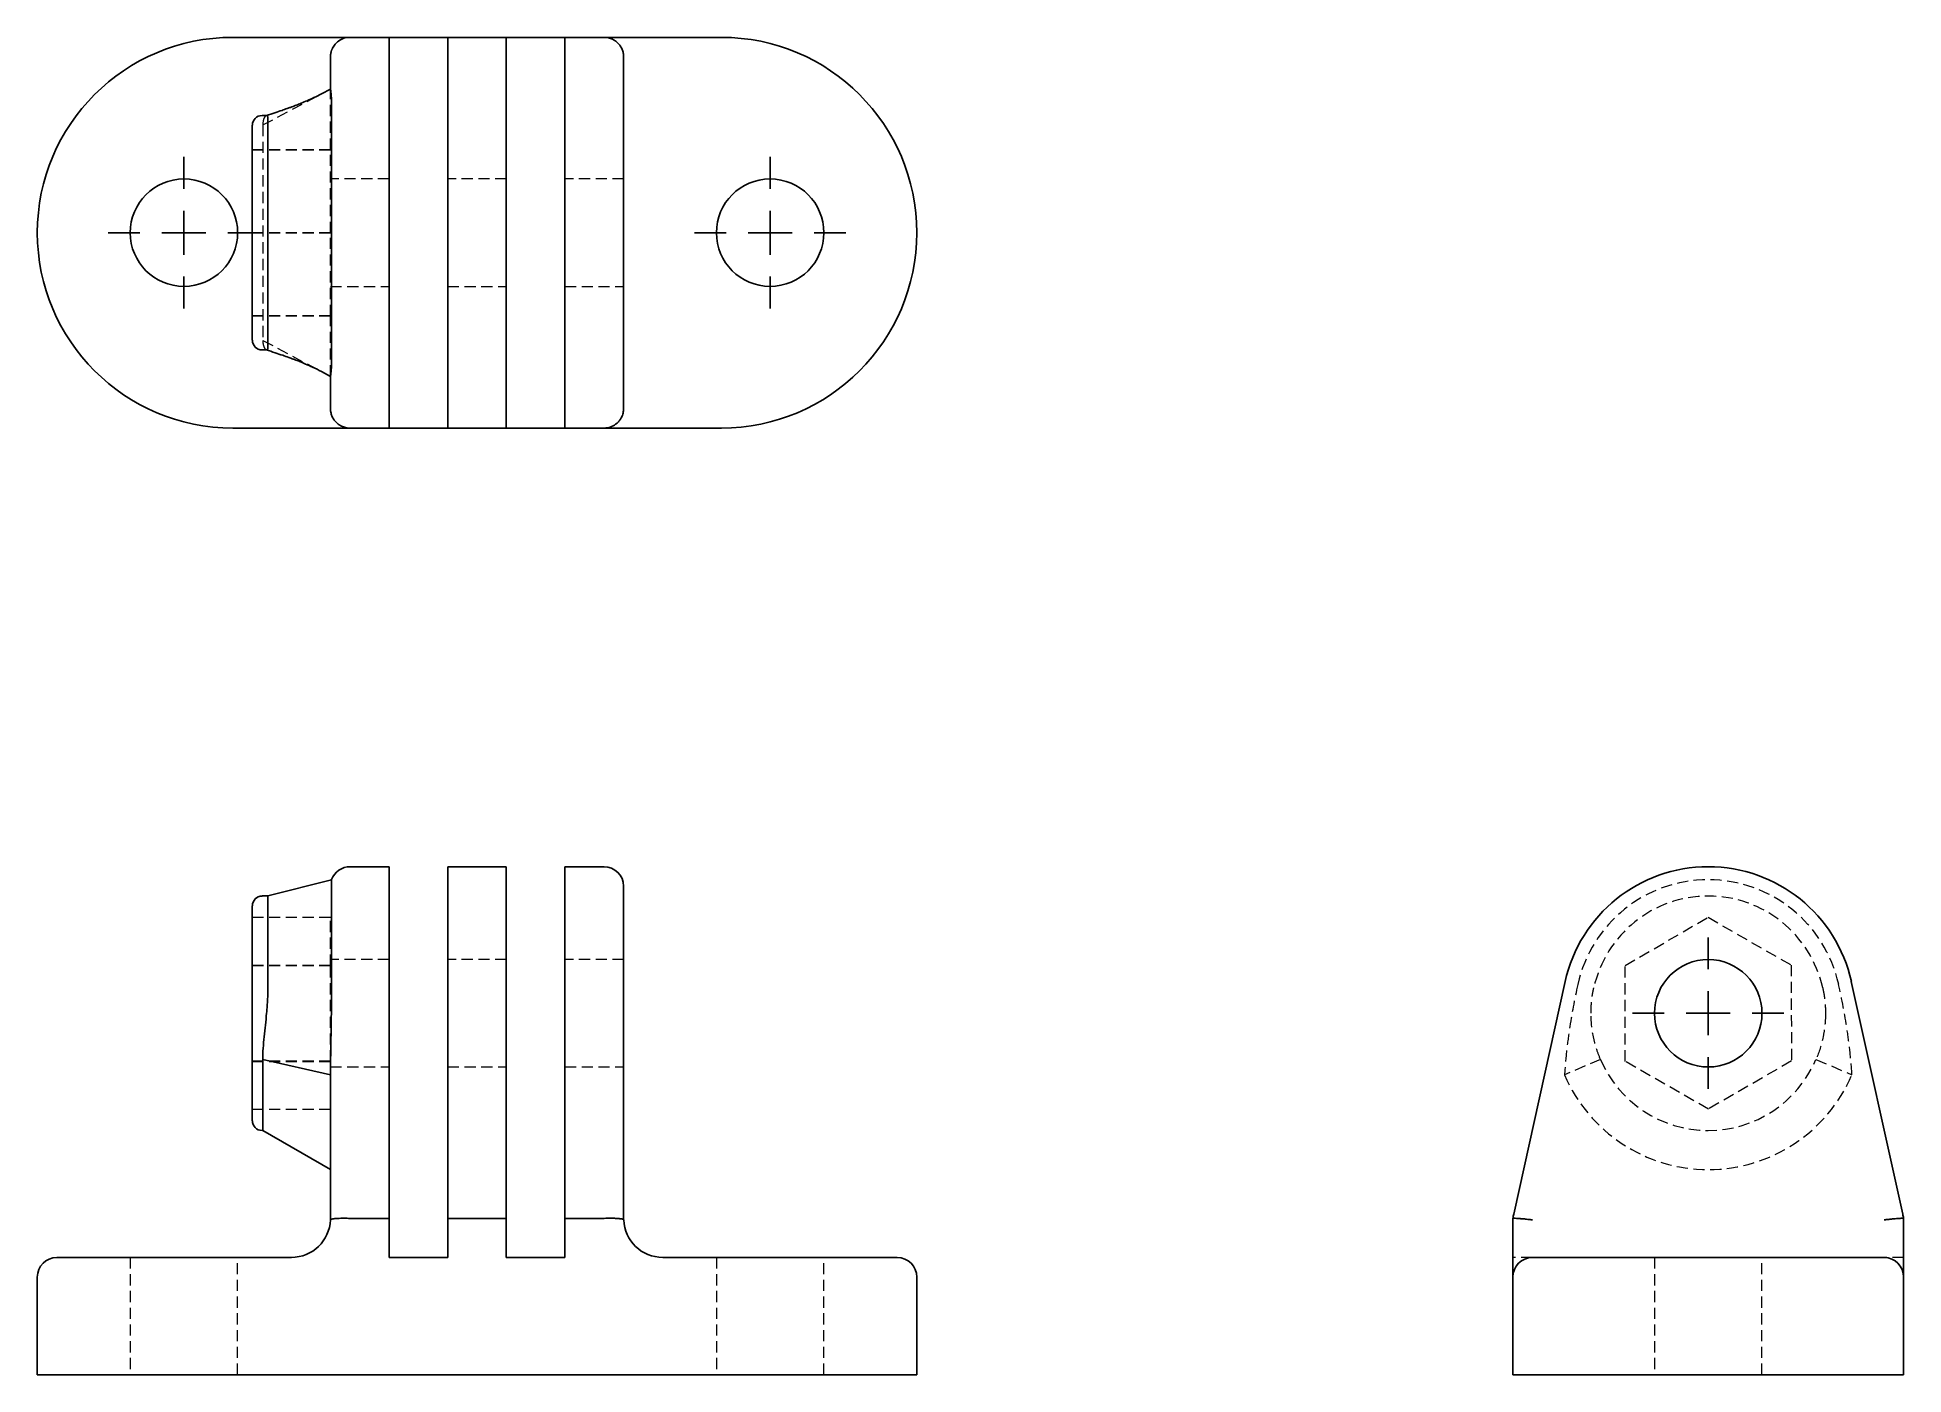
# Model space of a CAD drawing. Header units: millimetres. Extents: x 33 to 245, y 28 to 180.
import ezdxf

# ---------------------------------------------------------------- set-up
doc = ezdxf.new("R2010")
doc.units = ezdxf.units.MM
doc.linetypes.add('HIDDEN', pattern=[1.905, 1.27, -0.635])
doc.layers.add('10', color=7, linetype='Continuous')

# ---------------------------------------------------------------- blocks, each defined once
blk = doc.blocks.new('SW_CENTERMARKSYMBOL_0')
at = {"layer": '10', "color": 0}
for p, q in [((0, 5), (0, 8.61)), ((0, 0), (0, 2.5)), ((-5, 0), (-8.61, 0)), ((0, 0), (-2.5, 0)), ((0, 0), (0, -2.5)), ((0, 0), (2.5, 0)), ((5, 0), (8.61, 0)), ((0, -5), (0, -8.61))]:
    blk.add_line(p, q, dxfattribs=at)
blk = doc.blocks.new('SW_CENTERMARKSYMBOL_1')
at = {"layer": '10', "color": 0}
for p, q in [((0, 5), (0, 8.61)), ((0, 0), (0, 2.5)), ((-5, 0), (-8.61, 0)), ((0, 0), (-2.5, 0)), ((0, 0), (0, -2.5)), ((0, 0), (2.5, 0)), ((5, 0), (8.61, 0)), ((0, -5), (0, -8.61))]:
    blk.add_line(p, q, dxfattribs=at)
blk = doc.blocks.new('SW_CENTERMARKSYMBOL_2')
at = {"layer": '10', "color": 0}
for p, q in [((0, 5), (0, 8.61)), ((0, 0), (0, 2.5)), ((-5, 0), (-8.61, 0)), ((0, 0), (-2.5, 0)), ((0, 0), (0, -2.5)), ((0, 0), (2.5, 0)), ((5, 0), (8.61, 0)), ((0, -5), (0, -8.61))]:
    blk.add_line(p, q, dxfattribs=at)

msp = doc.modelspace()

# ---------------------------------------------------------------- linework, layer by layer
at = {"color": 7, "linetype": 'Continuous', "lineweight": 25}
for p, q in [((55.22, 180.22), (61.89, 180.22)), ((61.89, 180.22), (68.56, 180.22)), ((73, 180.22), (68.56, 180.22)), ((73, 180.22), (73, 174.27)), ((79.67, 180.22), (73, 180.22)), ((86.33, 180.22), (79.67, 180.22)), ((79.67, 174.27), (79.67, 180.22)), ((86.33, 180.22), (86.33, 174.27)), ((93, 180.22), (86.33, 180.22)), ((97.44, 180.22), (93, 180.22)), ((93, 174.27), (93, 180.22)), ((97.44, 180.22), (104.11, 180.22)), ((104.11, 180.22), (110.78, 180.22)), ((66.33, 174.34), (66.33, 177.95)), ((99.67, 177.95), (99.67, 172.1)), ((65.3, 173.79), (66.33, 174.34)), ((73, 174.27), (73, 141.73)), ((79.67, 141.73), (79.67, 174.27)), ((86.33, 174.27), (86.33, 141.73)), ((93, 141.73), (93, 174.27)), ((66.46, 172.83), (66.46, 143.17)), ((99.67, 172.1), (99.67, 143.9)), ((57.44, 145.78), (57.44, 170.22)), ((59.07, 171.33), (58.56, 171.33)), ((59.21, 144.98), (59.21, 171.02)), ((58.56, 144.67), (59.07, 144.67)), ((65.3, 142.21), (66.33, 141.66)), ((99.67, 143.9), (99.67, 138.05)), ((66.33, 138.05), (66.33, 141.66)), ((73, 141.73), (73, 135.78)), ((79.67, 135.78), (79.67, 141.73)), ((86.33, 141.73), (86.33, 135.78)), ((93, 135.78), (93, 141.73)), ((61.89, 135.78), (55.22, 135.78)), ((68.56, 135.78), (61.89, 135.78)), ((73, 135.78), (68.56, 135.78)), ((73, 135.78), (79.67, 135.78)), ((86.33, 135.78), (79.67, 135.78)), ((86.33, 135.78), (93, 135.78)), ((97.44, 135.78), (93, 135.78)), ((104.11, 135.78), (97.44, 135.78)), ((110.78, 135.78), (104.11, 135.78)), ((73, 85.89), (68.56, 85.89)), ((73, 85.89), (73, 72.82)), ((86.33, 85.89), (79.67, 85.89)), ((79.67, 72.82), (79.67, 85.89)), ((86.33, 85.89), (86.33, 72.82)), ((97.44, 85.89), (93, 85.89)), ((93, 72.82), (93, 85.89)), ((66.46, 84.41), (59.21, 82.56)), ((66.46, 84.41), (66.46, 72.5)), ((99.67, 83.67), (99.67, 72.34)), ((57.44, 69.22), (57.44, 81.44)), ((59.21, 82.56), (58.56, 82.56)), ((59.21, 72.1), (59.21, 82.56)), ((73, 72.82), (73, 45.89)), ((79.67, 45.89), (79.67, 72.82)), ((86.33, 72.82), (86.33, 45.89)), ((93, 45.89), (93, 72.82)), ((99.67, 72.34), (99.67, 45.89)), ((200.88, 46.37), (206.73, 72.82)), ((239.27, 72.82), (245.12, 46.37)), ((57.44, 57), (57.44, 69.22)), ((58.64, 63.97), (66.33, 62.22)), ((58.64, 55.89), (58.64, 63.97)), ((66.33, 45.89), (66.33, 62.22)), ((58.56, 55.89), (58.64, 55.89)), ((58.64, 55.89), (66.33, 51.44)), ((73, 45.89), (68.56, 45.89)), ((73, 45.89), (73, 41.44)), ((79.67, 45.89), (79.67, 41.44)), ((86.33, 45.89), (79.67, 45.89)), ((86.33, 45.89), (86.33, 41.44)), ((93, 45.89), (93, 41.44)), ((97.44, 45.89), (93, 45.89)), ((200.78, 39.22), (200.78, 45.89)), ((245.22, 45.89), (245.22, 39.22)), ((35.22, 41.44), (55.22, 41.44)), ((55.22, 41.44), (61.89, 41.44)), ((73, 41.44), (79.67, 41.44)), ((86.33, 41.44), (93, 41.44)), ((104.11, 41.44), (110.78, 41.44)), ((110.78, 41.44), (130.78, 41.44)), ((203, 41.44), (243, 41.44)), ((33, 39.22), (33, 28.11)), ((133, 28.11), (133, 39.22)), ((200.78, 28.11), (200.78, 39.22)), ((245.22, 39.22), (245.22, 28.11)), ((55.22, 28.11), (33, 28.11)), ((55.22, 28.11), (110.78, 28.11)), ((133, 28.11), (110.78, 28.11)), ((245.22, 28.11), (200.78, 28.11))]:
    msp.add_line(p, q, dxfattribs=at)
at = {"color": 7, "linetype": 'HIDDEN', "lineweight": 18}
for p, q in [((66.33, 167.46), (66.33, 174.34)), ((58.64, 170.25), (65.3, 173.79)), ((58.64, 170.25), (58.64, 145.75)), ((59.05, 171.33), (58.99, 171.31)), ((59.07, 171.33), (59.03, 171.32)), ((57.44, 167.46), (66.33, 167.46)), ((57.44, 167.43), (66.33, 167.43)), ((66.33, 167.43), (66.33, 167.46)), ((66.33, 157.98), (66.33, 167.43)), ((73, 164.11), (66.33, 164.11)), ((86.33, 164.11), (79.67, 164.11)), ((99.67, 164.11), (93, 164.11)), ((57.44, 158.02), (66.33, 158.02)), ((57.44, 157.98), (66.33, 157.98)), ((66.33, 148.54), (66.33, 157.98)), ((66.33, 151.89), (73, 151.89)), ((79.67, 151.89), (86.33, 151.89)), ((93, 151.89), (99.67, 151.89)), ((57.44, 148.57), (66.33, 148.57)), ((66.33, 141.66), (66.33, 148.57)), ((57.44, 148.54), (66.33, 148.54)), ((58.64, 145.75), (65.3, 142.21)), ((58.99, 144.69), (59.05, 144.67)), ((59.03, 144.69), (59.07, 144.67)), ((57.44, 80.13), (66.33, 80.13)), ((66.33, 74.65), (66.33, 80.13)), ((213.54, 74.65), (222.98, 80.13)), ((222.98, 80.13), (232.43, 74.7)), ((57.44, 74.7), (66.33, 74.7)), ((57.44, 74.65), (66.33, 74.65)), ((73, 75.33), (66.33, 75.33)), ((66.33, 63.75), (66.33, 74.65)), ((86.33, 75.33), (79.67, 75.33)), ((99.67, 75.33), (93, 75.33)), ((213.57, 63.75), (213.54, 74.65)), ((232.43, 74.7), (232.46, 63.79)), ((57.44, 63.79), (66.33, 63.79)), ((57.44, 63.75), (66.33, 63.75)), ((66.33, 62.22), (66.33, 63.75)), ((210.75, 63.97), (206.66, 62.22)), ((223.02, 58.32), (213.57, 63.75)), ((232.46, 63.79), (223.02, 58.32)), ((235.25, 63.97), (239.34, 62.22)), ((66.33, 63.11), (73, 63.11)), ((79.67, 63.11), (86.33, 63.11)), ((93, 63.11), (99.67, 63.11)), ((57.44, 58.32), (66.33, 58.32)), ((98.83, 45.88), (98.72, 45.89)), ((43.56, 41.44), (43.56, 28.11)), ((55.78, 28.11), (55.78, 41.44)), ((110.22, 41.44), (110.22, 28.11)), ((122.44, 28.11), (122.44, 41.44)), ((203, 41.44), (200.78, 41.44)), ((216.89, 41.44), (216.89, 28.11)), ((229.11, 28.11), (229.11, 41.44)), ((245.22, 41.44), (243, 41.44))]:
    msp.add_line(p, q, dxfattribs=at)
at = {"color": 7, "linetype": 'Continuous', "lineweight": 25}
for centre in [(49.67, 158), (116.33, 158), (223, 69.22)]:
    msp.add_circle(centre, 6.11, dxfattribs=at)
for centre, radius, start, end in [((55.22, 158), 22.22, 90, 270), ((110.78, 158), 22.22, 270, 90), ((58.56, 170.22), 1.11, 90, 180), ((58.56, 145.78), 1.11, 180, 270), ((68.56, 83.67), 2.22, 90, 160.3658), ((97.44, 83.67), 2.22, 0, 90), ((223, 69.22), 16.67, 12.4554, 167.5446), ((58.56, 81.44), 1.11, 90, 180), ((58.56, 57), 1.11, 180, 270), ((61.89, 45.89), 4.44, 270, 357.9154), ((104.11, 45.89), 4.44, 182.0846, 270), ((35.22, 39.22), 2.22, 90, 180), ((130.78, 39.22), 2.22, 0, 90), ((203, 39.22), 2.22, 90, 180), ((243, 39.22), 2.22, 0, 90)]:
    msp.add_arc(centre, radius, start, end, dxfattribs=at)
at = {"color": 7, "linetype": 'HIDDEN', "lineweight": 18}
for radius, start, end in [(15.19, 12.4554, 167.5446), (13.33, 12.4554, 167.5446), (13.33, 203.2037, 336.7963), (17.78, 203.2037, 336.7963)]:
    msp.add_arc((223, 69.22), radius, start, end, dxfattribs=at)
at = {"color": 7, "linetype": 'Continuous', "lineweight": 25}
for points, knots in [([(66.33, 178), (66.33, 178.05), (66.33, 178.14), (66.35, 178.28), (66.37, 178.41), (66.4, 178.53), (66.43, 178.64), (66.46, 178.75), (66.5, 178.84), (66.53, 178.92), (66.6, 179.06), (66.7, 179.23), (66.86, 179.44), (67.04, 179.63), (67.17, 179.74), (67.24, 179.79)], [0, 0, 0, 0, 0.070562, 0.13738, 0.200456, 0.25979, 0.315382, 0.367231, 0.415338, 0.459702, 0.500322, 0.626537, 0.751879, 0.876362, 1, 1, 1, 1]), ([(67.24, 179.79), (67.43, 179.93), (67.63, 180.04), (68.08, 180.18), (68.3, 180.22), (68.54, 180.22)], [0, 0, 0, 0, 0.5, 0.5, 1, 1, 1, 1]), ([(99.67, 178), (99.67, 178.05), (99.67, 178.14), (99.65, 178.29), (99.62, 178.45), (99.58, 178.64), (99.48, 178.92), (99.31, 179.24), (99.03, 179.58), (98.7, 179.85), (98.36, 180.03), (98.05, 180.14), (97.76, 180.21), (97.56, 180.22), (97.46, 180.22)], [0, 0, 0, 0, 0.040962, 0.082871, 0.125672, 0.187506, 0.250789, 0.3797, 0.500317, 0.623439, 0.749935, 0.828412, 0.912237, 1, 1, 1, 1]), ([(66.33, 174.34), (66.33, 174.29), (66.35, 174.21), (66.37, 174.03), (66.39, 173.91), (66.44, 173.53), (66.46, 173.21), (66.46, 172.83)], [0, 0, 0, 0, 0.25, 0.25, 0.5, 0.5, 1, 1, 1, 1]), ([(65.3, 173.79), (65.02, 173.65), (64.51, 173.38), (63.76, 173.04), (63.06, 172.75), (62.51, 172.53), (62.09, 172.37), (61.77, 172.25), (61.35, 172.1), (60.76, 171.89), (59.97, 171.63), (59.38, 171.44), (59.05, 171.33)], [0, 0, 0, 0, 0.175538, 0.320775, 0.437457, 0.531252, 0.5836, 0.628129, 0.68147, 0.763482, 0.872915, 1, 1, 1, 1]), ([(59.21, 171.02), (59.21, 171.04), (59.21, 171.09), (59.2, 171.16), (59.19, 171.21), (59.17, 171.27), (59.13, 171.32), (59.09, 171.33), (59.07, 171.33)], [0, 0, 0, 0, 0.122591, 0.246419, 0.371503, 0.497862, 0.739919, 1, 1, 1, 1]), ([(59.05, 144.67), (59.38, 144.56), (60.02, 144.36), (60.86, 144.07), (61.54, 143.83), (62.05, 143.64), (62.47, 143.49), (62.93, 143.31), (63.56, 143.04), (64.37, 142.68), (64.97, 142.38), (65.3, 142.21)], [0, 0, 0, 0, 0.1314, 0.249945, 0.347052, 0.421428, 0.474607, 0.556255, 0.669753, 0.816945, 1, 1, 1, 1]), ([(59.07, 144.67), (59.08, 144.67), (59.1, 144.67), (59.12, 144.68), (59.14, 144.7), (59.16, 144.72), (59.18, 144.75), (59.2, 144.8), (59.21, 144.88), (59.21, 144.95), (59.21, 144.98)], [0, 0, 0, 0, 0.1057566, 0.2085717, 0.3084506, 0.4053992, 0.4994237, 0.6686273, 0.8354707, 1, 1, 1, 1]), ([(66.46, 143.17), (66.46, 142.79), (66.44, 142.47), (66.39, 142.09), (66.37, 141.97), (66.35, 141.79), (66.33, 141.71), (66.33, 141.66)], [0, 0, 0, 0, 0.5, 0.5, 0.75, 0.75, 1, 1, 1, 1]), ([(66.33, 138), (66.33, 137.95), (66.33, 137.86), (66.35, 137.71), (66.38, 137.55), (66.42, 137.36), (66.52, 137.08), (66.69, 136.76), (66.97, 136.42), (67.3, 136.15), (67.64, 135.97), (67.95, 135.86), (68.24, 135.79), (68.44, 135.78), (68.54, 135.78)], [0, 0, 0, 0, 0.040962, 0.082871, 0.125672, 0.187506, 0.250789, 0.3797, 0.500317, 0.623439, 0.749935, 0.828412, 0.912237, 1, 1, 1, 1]), ([(98.76, 136.21), (98.8, 136.24), (98.87, 136.3), (98.98, 136.39), (99.09, 136.5), (99.18, 136.61), (99.27, 136.74), (99.36, 136.86), (99.44, 137.02), (99.53, 137.23), (99.61, 137.48), (99.66, 137.74), (99.67, 137.91), (99.67, 138)], [0, 0, 0, 0, 0.068873, 0.138834, 0.20975, 0.281477, 0.35386, 0.426736, 0.499937, 0.615727, 0.749092, 0.876916, 1, 1, 1, 1]), ([(97.46, 135.78), (97.7, 135.78), (97.92, 135.82), (98.36, 135.96), (98.57, 136.07), (98.76, 136.21)], [0, 0, 0, 0, 0.5, 0.5, 1, 1, 1, 1]), ([(66.46, 72.5), (66.46, 70.81), (66.44, 69.1), (66.39, 66.53), (66.37, 65.67), (66.35, 63.95), (66.33, 63.08), (66.33, 62.22)], [0, 0, 0, 0, 0.5, 0.5, 0.75, 0.75, 1, 1, 1, 1]), ([(59.07, 69.22), (59.08, 69.32), (59.1, 69.53), (59.12, 69.82), (59.14, 70.11), (59.16, 70.39), (59.18, 70.74), (59.2, 71.15), (59.21, 71.63), (59.21, 71.94), (59.21, 72.1)], [0, 0, 0, 0, 0.1057566, 0.2085717, 0.3084506, 0.4053992, 0.4994237, 0.6686273, 0.8354707, 1, 1, 1, 1]), ([(58.64, 63.97), (58.64, 64.39), (58.65, 64.81), (58.71, 65.67), (58.75, 66.11), (58.89, 67.43), (58.99, 68.32), (59.07, 69.22)], [0, 0, 0, 0, 0.25, 0.25, 0.5, 0.5, 1, 1, 1, 1]), ([(66.33, 45.73), (66.33, 45.73), (66.33, 45.74), (66.35, 45.76), (66.38, 45.77), (66.42, 45.79), (66.52, 45.82), (66.69, 45.85), (66.97, 45.88), (67.3, 45.89), (67.64, 45.9), (67.95, 45.9), (68.24, 45.9), (68.44, 45.89), (68.54, 45.89)], [0, 0, 0, 0, 0.040962, 0.082871, 0.125672, 0.187506, 0.250789, 0.3797, 0.500317, 0.623439, 0.749935, 0.828412, 0.912237, 1, 1, 1, 1]), ([(97.46, 45.89), (97.7, 45.9), (97.92, 45.9), (98.36, 45.9), (98.57, 45.9), (98.76, 45.89)], [0, 0, 0, 0, 0.5, 0.5, 1, 1, 1, 1]), ([(98.76, 45.89), (98.8, 45.89), (98.87, 45.88), (98.98, 45.88), (99.09, 45.87), (99.18, 45.86), (99.27, 45.85), (99.36, 45.84), (99.44, 45.83), (99.53, 45.81), (99.61, 45.78), (99.66, 45.75), (99.67, 45.74), (99.67, 45.73)], [0, 0, 0, 0, 0.068873, 0.138834, 0.20975, 0.281477, 0.35386, 0.426736, 0.499937, 0.615727, 0.749092, 0.876916, 1, 1, 1, 1]), ([(200.78, 45.89), (200.78, 45.9), (200.82, 45.9), (200.96, 45.9), (201.07, 45.9), (201.21, 45.89)], [0, 0, 0, 0, 0.5, 0.5, 1, 1, 1, 1]), ([(201.21, 45.89), (201.24, 45.89), (201.3, 45.88), (201.39, 45.88), (201.5, 45.87), (201.61, 45.86), (201.74, 45.85), (201.86, 45.84), (202.02, 45.83), (202.23, 45.81), (202.48, 45.78), (202.74, 45.75), (202.91, 45.74), (203, 45.73)], [0, 0, 0, 0, 0.068873, 0.138834, 0.20975, 0.281477, 0.35386, 0.426736, 0.499937, 0.615727, 0.749092, 0.876916, 1, 1, 1, 1]), ([(243, 45.73), (243.05, 45.73), (243.14, 45.74), (243.29, 45.76), (243.45, 45.77), (243.64, 45.79), (243.92, 45.82), (244.24, 45.85), (244.58, 45.88), (244.85, 45.89), (245.03, 45.9), (245.14, 45.9), (245.21, 45.9), (245.22, 45.89), (245.22, 45.89)], [0, 0, 0, 0, 0.040962, 0.082871, 0.125672, 0.187506, 0.250789, 0.3797, 0.500317, 0.623439, 0.749935, 0.828412, 0.912237, 1, 1, 1, 1])]:
    msp.add_open_spline(points, degree=3, knots=knots, dxfattribs=at)
for points in [[(68.56, 180.22), (68.55, 180.22), (68.54, 180.22), (68.54, 180.22)], [(97.46, 180.22), (97.46, 180.22), (97.45, 180.22), (97.44, 180.22)], [(68.54, 135.78), (68.54, 135.78), (68.55, 135.78), (68.56, 135.78)], [(97.44, 135.78), (97.45, 135.78), (97.46, 135.78), (97.46, 135.78)], [(66.33, 45.73), (66.33, 45.78), (66.33, 45.83), (66.33, 45.89)], [(68.54, 45.89), (68.54, 45.89), (68.55, 45.89), (68.56, 45.89)], [(97.44, 45.89), (97.45, 45.89), (97.46, 45.89), (97.46, 45.89)], [(99.67, 45.89), (99.67, 45.83), (99.67, 45.78), (99.67, 45.73)], [(200.78, 45.89), (200.81, 46.05), (200.85, 46.21), (200.88, 46.37)], [(200.78, 45.89), (200.78, 45.89), (200.78, 45.89), (200.78, 45.89)], [(245.12, 46.37), (245.15, 46.21), (245.19, 46.05), (245.22, 45.89)], [(245.22, 45.89), (245.22, 45.89), (245.22, 45.89), (245.22, 45.89)]]:
    msp.add_open_spline(points, degree=3, dxfattribs=at)
at = {"color": 7, "linetype": 'HIDDEN', "lineweight": 18}
for points, knots in [([(58.97, 171.29), (58.89, 171.23), (58.81, 171.11), (58.68, 170.77), (58.64, 170.54), (58.64, 170.25)], [0, 0, 0, 0, 0.5, 0.5, 1, 1, 1, 1]), ([(58.64, 145.75), (58.64, 145.61), (58.66, 145.34), (58.76, 145), (58.87, 144.78), (58.94, 144.75), (58.95, 144.74)], [0, 0, 0, 0, 0.262534, 0.527457, 0.913266, 1, 1, 1, 1]), ([(208.17, 72.5), (207.79, 70.81), (207.47, 69.1), (207.09, 66.53), (206.97, 65.67), (206.79, 63.95), (206.71, 63.08), (206.66, 62.22)], [0, 0, 0, 0, 0.5, 0.5, 0.75, 0.75, 1, 1, 1, 1]), ([(239.34, 62.22), (239.29, 63.08), (239.21, 63.95), (239.03, 65.67), (238.91, 66.53), (238.53, 69.1), (238.21, 70.81), (237.83, 72.5)], [0, 0, 0, 0, 0.25, 0.25, 0.5, 0.5, 1, 1, 1, 1]), ([(209.67, 69.22), (209.67, 69.32), (209.67, 69.53), (209.68, 69.82), (209.7, 70.11), (209.72, 70.39), (209.75, 70.74), (209.8, 71.15), (209.88, 71.63), (209.95, 71.94), (209.98, 72.1)], [0, 0, 0, 0, 0.1057566, 0.2085717, 0.3084506, 0.4053992, 0.4994237, 0.6686273, 0.8354707, 1, 1, 1, 1]), ([(236.02, 72.1), (236.04, 71.98), (236.09, 71.75), (236.16, 71.39), (236.21, 71.04), (236.27, 70.56), (236.32, 69.96), (236.33, 69.47), (236.33, 69.22)], [0, 0, 0, 0, 0.122591, 0.246419, 0.371503, 0.497862, 0.739919, 1, 1, 1, 1]), ([(210.75, 63.97), (210.57, 64.39), (210.41, 64.81), (210.14, 65.67), (210.03, 66.11), (209.76, 67.43), (209.67, 68.32), (209.67, 69.22)], [0, 0, 0, 0, 0.25, 0.25, 0.5, 0.5, 1, 1, 1, 1]), ([(236.33, 69.22), (236.33, 68.77), (236.31, 68.32), (236.22, 67.43), (236.15, 66.98), (235.88, 65.66), (235.61, 64.8), (235.25, 63.97)], [0, 0, 0, 0, 0.25, 0.25, 0.5, 0.5, 1, 1, 1, 1]), ([(201.29, 45.88), (201.26, 45.89), (201.12, 45.89), (200.96, 45.9), (200.89, 45.9), (200.85, 45.9)], [0, 0, 0, 0, 0.180426, 0.610747, 1, 1, 1, 1])]:
    msp.add_open_spline(points, degree=3, knots=knots, dxfattribs=at)

# ---------------------------------------------------------------- block references
at = {"layer": '10'}
for name, p in [('SW_CENTERMARKSYMBOL_0', (49.67, 158)), ('SW_CENTERMARKSYMBOL_1', (116.33, 158)), ('SW_CENTERMARKSYMBOL_2', (223, 69.22))]:
    msp.add_blockref(name, p, dxfattribs=at)

doc.saveas('drawing.dxf')
